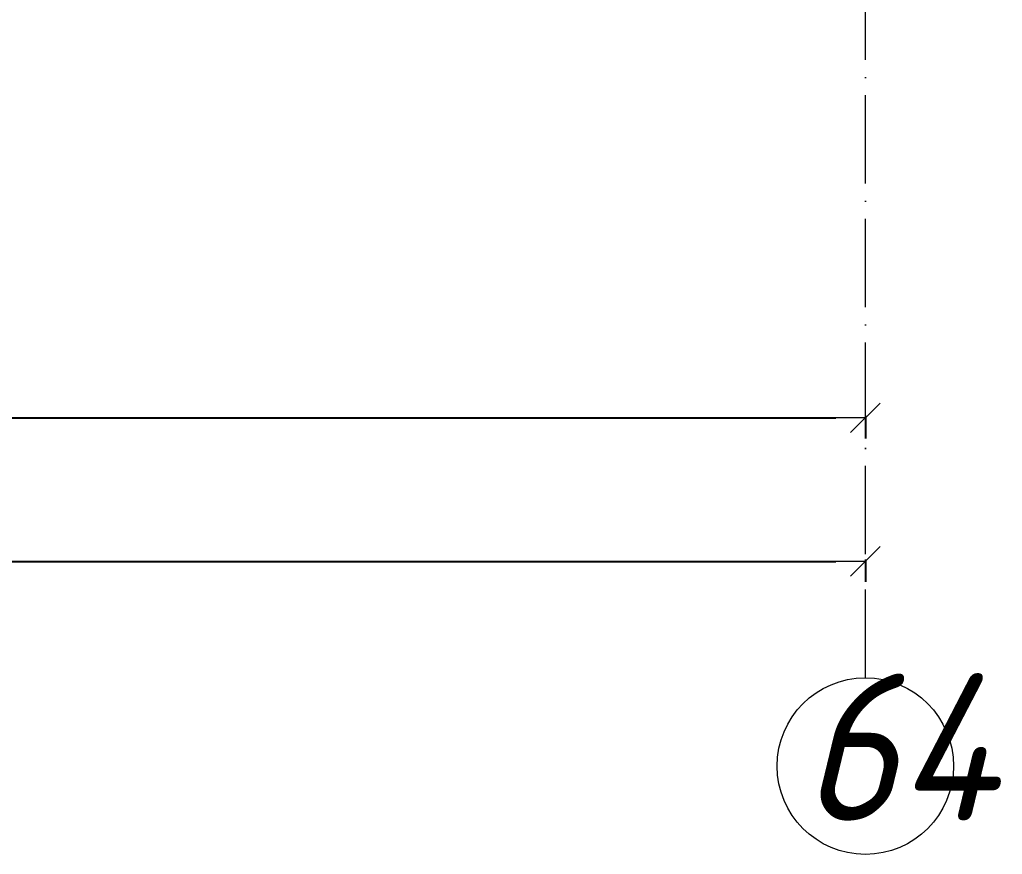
# Model space of a CAD drawing. Header units: millimetres. Extents: x -356862 to 418287, y 0 to 839748.
# Drawn here: x 82682 to 86024, y 453933 to 456771 of the extents above; entities that cross this region are included whole.
import ezdxf

# ---------------------------------------------------------------- set-up
doc = ezdxf.new("R2010")
doc.units = ezdxf.units.MM
doc.linetypes.add('50_200_ШТРИХ_1Т_ш5_п1_п1_', pattern=[700, 500, -100, 0, -100])
for name, color, linetype, lineweight in [('A-____-____-DIMS', 7, 'Continuous', 9), ('S-GRID-____-IDEN', 7, 'Continuous', 9), ('S-GRID-____-OTLN-1', 7, '50_200_ШТРИХ_1Т_ш5_п1_п1_', 9)]:
    doc.layers.add(name, color=color, linetype=linetype, lineweight=lineweight)
doc.styles.add('ISOCPEUR_I', font='isocpeui.ttf', dxfattribs={"width": 0.9, "height": 2.5})
doc.styles.add('СПДС', font='isocpeur.ttf', dxfattribs={"width": 0.9})
doc.dimstyles.new('Размера А3', dxfattribs={"dimtxt": 200, "dimasz": 100, "dimexe": 70, "dimexo": 100, "dimgap": 20, "dimtad": 1, "dimdec": 0, "dimrnd": 10, "dimzin": 0, "dimdsep": 46, "dimtxsty": 'СПДС', "dimblk": 'ARROWHEAD_6', "dimcen": 1, "dimclrd": 256, "dimclre": 256, "dimclrt": 256, "dimazin": 0, "dimtfac": 1, "dimtdec": 0, "dimtmove": 2, "dimatfit": 3, "dimfxl": 1, "dimtolj": 1, "dimtzin": 0, "dimarcsym": 0})

# ---------------------------------------------------------------- blocks, each defined once
blk = doc.blocks.new('Ось сетки - Круг_Ø6_00__ISO-2_5_0_9K_-25732049-АР1_План отверстий 2 этажа в осях 1-64_А-ГГ')
at = {"layer": 'S-GRID-____-IDEN'}
blk.add_circle((0, 0), 3, dxfattribs=at)
blk = doc.blocks.new('ARROWHEAD_6')
at = {"color": 0, "linetype": 'Continuous'}
for p, q in [((-0.5, -0.5), (0.5, 0.5)), ((0, 0), (-1, 0))]:
    blk.add_line(p, q, dxfattribs=at)
blk = doc.blocks.new('*D4655')
at = {"layer": 'A-____-____-DIMS', "lineweight": -2, "transparency": 16777216}
for p, q in [((77758.3, 455423.5), (77758.3, 455347.4)), ((77858.3, 455417.4), (85458.3, 455417.4)), ((85558.3, 455423.5), (85558.3, 455347.4))]:
    blk.add_line(p, q, dxfattribs=at)
at = {"layer": 'Defpoints', "color": 0, "lineweight": 30, "transparency": 16777216}
for p in [(77758.3, 455523.5), (85558.3, 455523.5), (85558.3, 455417.4)]:
    blk.add_point(p, dxfattribs=at)
at = {"layer": 'A-____-____-DIMS', "lineweight": -2, "transparency": 16777216, "xscale": 100, "yscale": 100, "zscale": 100, "rotation": 180}
blk.add_blockref('ARROWHEAD_6', (77758.3, 455417.4), dxfattribs=at)
at = {"layer": 'A-____-____-DIMS', "lineweight": -2, "transparency": 16777216, "xscale": 100, "yscale": 100, "zscale": 100}
blk.add_blockref('ARROWHEAD_6', (85558.3, 455417.4), dxfattribs=at)
at = {"layer": 'A-____-____-DIMS', "transparency": 16777216, "insert": (81658.3, 455637.4), "char_height": 400, "attachment_point": 5, "style": 'СПДС'}
blk.add_mtext('\\A1;7800', dxfattribs=at)
blk = doc.blocks.new('*D4656')
at = {"layer": 'A-____-____-DIMS', "lineweight": -2, "transparency": 16777216}
for p, q in [((-17941.7, 454935.3), (-17941.7, 454859.2)), ((-17841.7, 454929.2), (85458.3, 454929.2)), ((85558.3, 454935.3), (85558.3, 454859.2))]:
    blk.add_line(p, q, dxfattribs=at)
at = {"layer": 'Defpoints', "color": 0, "lineweight": 30, "transparency": 16777216}
for p in [(-17941.7, 455035.3), (85558.3, 455035.3), (85558.3, 454929.2)]:
    blk.add_point(p, dxfattribs=at)
at = {"layer": 'A-____-____-DIMS', "lineweight": -2, "transparency": 16777216, "xscale": 100, "yscale": 100, "zscale": 100, "rotation": 180}
blk.add_blockref('ARROWHEAD_6', (-17941.7, 454929.2), dxfattribs=at)
at = {"layer": 'A-____-____-DIMS', "lineweight": -2, "transparency": 16777216, "xscale": 100, "yscale": 100, "zscale": 100}
blk.add_blockref('ARROWHEAD_6', (85558.3, 454929.2), dxfattribs=at)
at = {"layer": 'A-____-____-DIMS', "transparency": 16777216, "insert": (33808.3, 455149.2), "char_height": 400, "attachment_point": 5, "style": 'СПДС'}
blk.add_mtext('\\A1;103500', dxfattribs=at)
blk = doc.blocks.new('*D13807')
at = {"layer": 'A-____-____-DIMS', "lineweight": -2, "transparency": 16777216}
for p, q in [((77758.3, 455423.5), (77758.3, 455347.4)), ((77858.3, 455417.4), (85458.3, 455417.4)), ((85558.3, 455423.5), (85558.3, 455347.4))]:
    blk.add_line(p, q, dxfattribs=at)
at = {"layer": 'Defpoints', "color": 0, "transparency": 16777216}
for p in [(77758.3, 455523.5), (85558.3, 455523.5), (85558.3, 455417.4)]:
    blk.add_point(p, dxfattribs=at)
at = {"layer": 'A-____-____-DIMS', "lineweight": -2, "transparency": 16777216, "xscale": 100, "yscale": 100, "zscale": 100, "rotation": 180}
blk.add_blockref('ARROWHEAD_6', (77758.3, 455417.4), dxfattribs=at)
at = {"layer": 'A-____-____-DIMS', "lineweight": -2, "transparency": 16777216, "xscale": 100, "yscale": 100, "zscale": 100}
blk.add_blockref('ARROWHEAD_6', (85558.3, 455417.4), dxfattribs=at)
at = {"layer": 'A-____-____-DIMS', "transparency": 16777216, "insert": (81658.3, 455637.4), "char_height": 400, "attachment_point": 5, "style": 'СПДС'}
blk.add_mtext('\\A1;7800', dxfattribs=at)
blk = doc.blocks.new('*D13808')
at = {"layer": 'A-____-____-DIMS', "lineweight": -2, "transparency": 16777216}
for p, q in [((-17941.7, 454935.3), (-17941.7, 454859.2)), ((-17841.7, 454929.2), (85458.3, 454929.2)), ((85558.3, 454935.3), (85558.3, 454859.2))]:
    blk.add_line(p, q, dxfattribs=at)
at = {"layer": 'Defpoints', "color": 0, "transparency": 16777216}
for p in [(-17941.7, 455035.3), (85558.3, 455035.3), (85558.3, 454929.2)]:
    blk.add_point(p, dxfattribs=at)
at = {"layer": 'A-____-____-DIMS', "lineweight": -2, "transparency": 16777216, "xscale": 100, "yscale": 100, "zscale": 100, "rotation": 180}
blk.add_blockref('ARROWHEAD_6', (-17941.7, 454929.2), dxfattribs=at)
at = {"layer": 'A-____-____-DIMS', "lineweight": -2, "transparency": 16777216, "xscale": 100, "yscale": 100, "zscale": 100}
blk.add_blockref('ARROWHEAD_6', (85558.3, 454929.2), dxfattribs=at)
at = {"layer": 'A-____-____-DIMS', "transparency": 16777216, "insert": (33808.3, 455149.2), "char_height": 400, "attachment_point": 5, "style": 'СПДС'}
blk.add_mtext('\\A1;103500', dxfattribs=at)
blk = doc.blocks.new('*D13977')
at = {"layer": 'A-____-____-DIMS', "lineweight": -2, "transparency": 16777216}
for p, q in [((77758.3, 455423.5), (77758.3, 455347.4)), ((77858.3, 455417.4), (85458.3, 455417.4)), ((85558.3, 455423.5), (85558.3, 455347.4))]:
    blk.add_line(p, q, dxfattribs=at)
at = {"layer": 'Defpoints', "color": 0, "transparency": 16777216}
for p in [(77758.3, 455523.5), (85558.3, 455523.5), (85558.3, 455417.4)]:
    blk.add_point(p, dxfattribs=at)
at = {"layer": 'A-____-____-DIMS', "lineweight": -2, "transparency": 16777216, "xscale": 100, "yscale": 100, "zscale": 100, "rotation": 180}
blk.add_blockref('ARROWHEAD_6', (77758.3, 455417.4), dxfattribs=at)
at = {"layer": 'A-____-____-DIMS', "lineweight": -2, "transparency": 16777216, "xscale": 100, "yscale": 100, "zscale": 100}
blk.add_blockref('ARROWHEAD_6', (85558.3, 455417.4), dxfattribs=at)
at = {"layer": 'A-____-____-DIMS', "transparency": 16777216, "insert": (81658.3, 455637.4), "char_height": 400, "attachment_point": 5, "style": 'СПДС'}
blk.add_mtext('\\A1;7800', dxfattribs=at)
blk = doc.blocks.new('*D13978')
at = {"layer": 'A-____-____-DIMS', "lineweight": -2, "transparency": 16777216}
for p, q in [((-17941.7, 454935.3), (-17941.7, 454859.2)), ((-17841.7, 454929.2), (85458.3, 454929.2)), ((85558.3, 454935.3), (85558.3, 454859.2))]:
    blk.add_line(p, q, dxfattribs=at)
at = {"layer": 'Defpoints', "color": 0, "transparency": 16777216}
for p in [(-17941.7, 455035.3), (85558.3, 455035.3), (85558.3, 454929.2)]:
    blk.add_point(p, dxfattribs=at)
at = {"layer": 'A-____-____-DIMS', "lineweight": -2, "transparency": 16777216, "xscale": 100, "yscale": 100, "zscale": 100, "rotation": 180}
blk.add_blockref('ARROWHEAD_6', (-17941.7, 454929.2), dxfattribs=at)
at = {"layer": 'A-____-____-DIMS', "lineweight": -2, "transparency": 16777216, "xscale": 100, "yscale": 100, "zscale": 100}
blk.add_blockref('ARROWHEAD_6', (85558.3, 454929.2), dxfattribs=at)
at = {"layer": 'A-____-____-DIMS', "transparency": 16777216, "insert": (33808.3, 455149.2), "char_height": 400, "attachment_point": 5, "style": 'СПДС'}
blk.add_mtext('\\A1;103500', dxfattribs=at)
blk = doc.blocks.new('2этаж')
at = {"layer": 'S-GRID-____-OTLN-1', "color": 251, "ltscale": 0.6, "true_color": 0x636466}
blk.add_line((85558.3, 454533.3), (85558.3, 508896.9), dxfattribs=at)
at = {"layer": 'S-GRID-____-IDEN', "insert": (85339.8, 454547.9), "char_height": 500, "width": 425.696, "attachment_point": 1, "style": 'ISOCPEUR_I'}
blk.add_mtext('64', dxfattribs=at)
at = {"layer": 'A-____-____-DIMS'}
for base, p1, p2, picture, middle in [((85558.3, 455417.4), (77758.3, 455523.5), (85558.3, 455523.5), '*D4655', (81658.3, 455637.4)), ((85558.3, 454929.2), (-17941.7, 455035.3), (85558.3, 455035.3), '*D4656', (33808.3, 455149.2))]:
    dim = blk.add_linear_dim(base=base, p1=p1, p2=p2, dimstyle='Размера А3', override={"dimtxt": 400}, dxfattribs=at)
    dim.commit()
    dim.dimension.update_dxf_attribs({"geometry": picture, "text_midpoint": middle})

msp = doc.modelspace()

# ---------------------------------------------------------------- linework, layer by layer
at = {"layer": 'S-GRID-____-OTLN-1', "color": 251, "ltscale": 0.6, "true_color": 0x636466}
msp.add_line((85558.3366, 454533.3346), (85558.3366, 508896.9006), dxfattribs=at)
msp.add_line((85558.3366, 454533.3346), (85558.3366, 508896.9006), dxfattribs=at)

# ---------------------------------------------------------------- block references
at = {"color": 18, "true_color": 0x000000}
msp.add_blockref('2этаж', (0, 0), dxfattribs=at)
at = {"layer": 'S-GRID-____-IDEN', "xscale": 99.99999999999993, "yscale": 99.99999999999993, "zscale": 99.99999999999993}
msp.add_blockref('Ось сетки - Круг_Ø6_00__ISO-2_5_0_9K_-25732049-АР1_План отверстий 2 этажа в осях 1-64_А-ГГ', (85558.3366, 454233.3346), dxfattribs=at)

# ---------------------------------------------------------------- texts
at = {"layer": 'S-GRID-____-IDEN', "insert": (85339.8311, 454547.901), "char_height": 500, "width": 425.696062, "attachment_point": 1, "style": 'ISOCPEUR_I'}
msp.add_mtext('64', dxfattribs=at)
msp.add_mtext('64', dxfattribs=at)

# ---------------------------------------------------------------- dimensions: what is measured, and where the dimension line sits
at = {"layer": 'A-____-____-DIMS'}
for base, p1, p2, picture, middle in [((85558.3366, 455417.418), (77758.3366, 455523.484), (85558.3366, 455523.484), '*D13807', (81658.3366, 455637.418)), ((85558.3366, 455417.418), (77758.3366, 455523.484), (85558.3366, 455523.484), '*D13977', (81658.3366, 455637.418)), ((85558.3366, 454929.2109), (-17941.6634, 455035.2769), (85558.3366, 455035.2769), '*D13808', (33808.3366, 455149.2109)), ((85558.3366, 454929.2109), (-17941.6634, 455035.2769), (85558.3366, 455035.2769), '*D13978', (33808.3366, 455149.2109))]:
    dim = msp.add_linear_dim(base=base, p1=p1, p2=p2, dimstyle='Размера А3', override={"dimtxt": 400}, dxfattribs=at)
    dim.commit()
    dim.dimension.update_dxf_attribs({"geometry": picture, "text_midpoint": middle})

doc.saveas('drawing.dxf')
